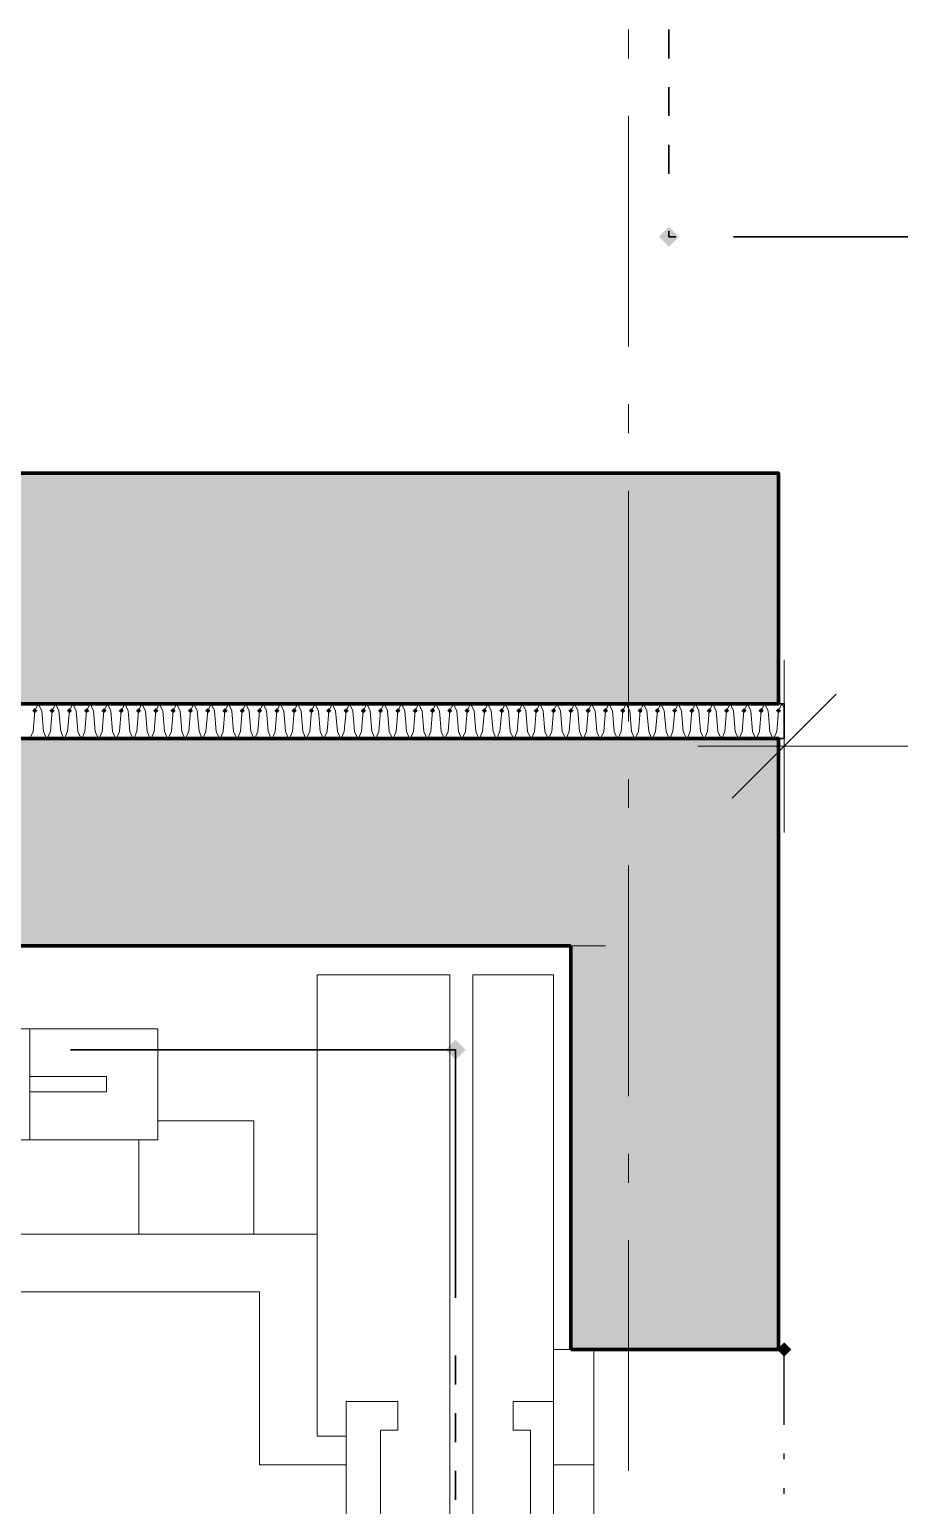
# Model space of a CAD drawing. Header units: millimetres. Extents: x 0 to 594, y 0 to 420.
# Drawn here: x 121.37 to 129.11, y 196.29 to 209.41 of the extents above; entities that cross this region are included whole.
import ezdxf

# ---------------------------------------------------------------- set-up
doc = ezdxf.new("R2010")
doc.units = ezdxf.units.MM
doc.header["$LTSCALE"] = 8
for name, color, linetype in [('PDF_Koty delkove', 7, 'Continuous'), ('PDF_Osy hlavni', 7, 'Continuous'), ('PDF_Pozarni useky', 7, 'Continuous'), ('PDF_Steny obvodove nosne', 7, 'Continuous'), ('PDF_Steny sendvic', 7, 'Continuous'), ('PDF_Steny vnitrni', 7, 'Continuous'), ('PDF_Vytah', 7, 'Continuous')]:
    doc.layers.add(name, color=color, linetype=linetype)

msp = doc.modelspace()

# ---------------------------------------------------------------- linework, layer by layer
at = {"layer": 'PDF_Koty delkove', "lineweight": 18}
for points in [[(128.081, 203.81), (128.081, 203.041), (128.081, 202.273)], [(128.542, 203.503), (127.619, 202.58)], [(128.081, 203.041), (127.312, 203.041)], [(156.063, 203.041), (154.536, 203.041), (153.942, 203.041), (150.711, 203.041), (149.378, 203.041), (144.993, 203.041), (128.081, 203.041)]]:
    msp.add_lwpolyline(points, dxfattribs=at)
at = {"layer": 'PDF_Osy hlavni', "lineweight": 18}
for points in [[(126.697, 209.155), (126.697, 209.411)], [(126.697, 206.593), (126.697, 208.643)], [(126.697, 205.824), (126.697, 206.08)], [(126.697, 203.261), (126.697, 205.311)], [(126.697, 202.493), (126.697, 202.749)], [(126.697, 199.93), (126.697, 201.98)], [(126.697, 199.161), (126.697, 199.418)], [(126.697, 196.599), (126.697, 198.649)]]:
    msp.add_lwpolyline(points, dxfattribs=at)
at = {"layer": 'PDF_Pozarni useky', "lineweight": 35}
for points in [[(127.056, 209.155), (127.056, 209.411)], [(127.056, 208.643), (127.056, 208.899)], [(127.056, 208.13), (127.056, 208.386)], [(127.056, 207.569), (127.056, 207.618)], [(127.118, 207.569), (127.056, 207.569)], [(130.131, 204.03), (130.131, 207.569), (127.63, 207.569)], [(125.159, 198.137), (125.159, 200.343), (121.737, 200.343)], [(125.159, 197.368), (125.159, 197.624)], [(125.159, 196.855), (125.159, 197.112)], [(125.159, 196.343), (125.159, 196.599)]]:
    msp.add_lwpolyline(points, dxfattribs=at)
at = {"layer": 'PDF_Pozarni useky', "lineweight": 35, "transparency": 33554559}
for points in [[(127.056, 207.479), (126.966, 207.569), (127.145, 207.569), (127.056, 207.659)], [(127.145, 207.569), (127.056, 207.479), (127.056, 207.659), (126.966, 207.569)], [(125.159, 200.253), (125.07, 200.343), (125.249, 200.343), (125.159, 200.432)], [(125.249, 200.343), (125.159, 200.253), (125.159, 200.432), (125.07, 200.343)]]:
    msp.add_solid(points, dxfattribs=at)
at = {"layer": 'PDF_Steny obvodove nosne', "lineweight": 70}
msp.add_lwpolyline([(103.43, 203.418), (128.029, 203.418), (128.029, 205.468), (125.006, 205.468), (122.238, 205.468), (101.38, 205.468), (101.38, 204.494), (101.38, 203.418)], dxfattribs=at)
at = {"layer": 'PDF_Steny obvodove nosne', "color": 9, "lineweight": 9, "true_color": 0xc0c0c0, "transparency": 33554559}
msp.add_solid([(128.029, 205.468), (101.38, 205.468), (128.029, 203.418), (101.38, 203.418)], dxfattribs=at)
at = {"layer": 'PDF_Steny sendvic', "lineweight": 35}
msp.add_lwpolyline([(103.43, 182.405), (103.43, 182.2), (125.979, 182.2), (128.029, 182.2), (128.081, 182.2), (128.081, 182.508), (128.029, 182.508), (105.582, 182.508), (103.737, 182.508), (103.737, 203.11), (105.582, 203.11), (128.029, 203.11), (128.081, 203.11), (128.081, 203.418), (128.029, 203.418), (103.43, 203.418), (103.43, 203.213)], dxfattribs=at)
at = {"layer": 'PDF_Steny sendvic', "lineweight": 9}
for points in [[(121.449, 203.418), (121.418, 203.356)], [(121.48, 203.356), (121.449, 203.418)], [(121.603, 203.418), (121.572, 203.356)], [(121.633, 203.356), (121.603, 203.418)], [(121.756, 203.418), (121.726, 203.356)], [(121.787, 203.356), (121.756, 203.418)], [(121.91, 203.418), (121.879, 203.356)], [(121.941, 203.356), (121.91, 203.418)], [(122.064, 203.418), (122.033, 203.356)], [(122.095, 203.356), (122.064, 203.418)], [(122.218, 203.418), (122.187, 203.356)], [(122.248, 203.356), (122.218, 203.418)], [(122.371, 203.418), (122.341, 203.356)], [(122.402, 203.356), (122.371, 203.418)], [(122.525, 203.418), (122.494, 203.356)], [(122.556, 203.356), (122.525, 203.418)], [(122.679, 203.418), (122.648, 203.356)], [(122.71, 203.356), (122.679, 203.418)], [(122.833, 203.418), (122.802, 203.356)], [(122.863, 203.356), (122.833, 203.418)], [(122.986, 203.418), (122.956, 203.356)], [(123.017, 203.356), (122.986, 203.418)], [(123.14, 203.418), (123.109, 203.356)], [(123.171, 203.356), (123.14, 203.418)], [(123.294, 203.418), (123.263, 203.356)], [(123.325, 203.356), (123.294, 203.418)], [(123.448, 203.418), (123.417, 203.356)], [(123.478, 203.356), (123.448, 203.418)], [(123.601, 203.418), (123.571, 203.356)], [(123.632, 203.356), (123.601, 203.418)], [(123.755, 203.418), (123.724, 203.356)], [(123.786, 203.356), (123.755, 203.418)], [(123.909, 203.418), (123.878, 203.356)], [(123.94, 203.356), (123.909, 203.418)], [(124.063, 203.418), (124.032, 203.356)], [(124.093, 203.356), (124.063, 203.418)], [(124.216, 203.418), (124.186, 203.356)], [(124.247, 203.356), (124.216, 203.418)], [(124.37, 203.418), (124.339, 203.356)], [(124.401, 203.356), (124.37, 203.418)], [(124.524, 203.418), (124.493, 203.356)], [(124.555, 203.356), (124.524, 203.418)], [(124.678, 203.418), (124.647, 203.356)], [(124.708, 203.356), (124.678, 203.418)], [(124.831, 203.418), (124.801, 203.356)], [(124.862, 203.356), (124.831, 203.418)], [(124.985, 203.418), (124.954, 203.356)], [(125.016, 203.356), (124.985, 203.418)], [(125.139, 203.418), (125.108, 203.356)], [(125.17, 203.356), (125.139, 203.418)], [(125.293, 203.418), (125.262, 203.356)], [(125.323, 203.356), (125.293, 203.418)], [(125.446, 203.418), (125.416, 203.356)], [(125.477, 203.356), (125.446, 203.418)], [(125.6, 203.418), (125.569, 203.356)], [(125.631, 203.356), (125.6, 203.418)], [(125.754, 203.418), (125.723, 203.356)], [(125.785, 203.356), (125.754, 203.418)], [(125.908, 203.418), (125.877, 203.356)], [(125.938, 203.356), (125.908, 203.418)], [(126.061, 203.418), (126.031, 203.356)], [(126.107, 203.172), (126.092, 203.356), (126.061, 203.418)], [(126.215, 203.418), (126.184, 203.356)], [(126.261, 203.172), (126.246, 203.356), (126.215, 203.418)], [(126.369, 203.418), (126.338, 203.356)], [(126.4, 203.356), (126.369, 203.418)], [(126.523, 203.418), (126.492, 203.356)], [(126.569, 203.172), (126.553, 203.356), (126.523, 203.418)], [(126.676, 203.418), (126.646, 203.356)], [(126.707, 203.356), (126.676, 203.418)], [(126.83, 203.418), (126.799, 203.356)], [(126.861, 203.356), (126.83, 203.418)], [(126.984, 203.418), (126.953, 203.356)], [(127.03, 203.172), (127.015, 203.356), (126.984, 203.418)], [(127.138, 203.418), (127.107, 203.356)], [(127.168, 203.356), (127.138, 203.418)], [(127.291, 203.418), (127.261, 203.356)], [(127.322, 203.356), (127.291, 203.418)], [(127.445, 203.418), (127.414, 203.356)], [(127.476, 203.356), (127.445, 203.418)], [(127.599, 203.418), (127.568, 203.356)], [(127.63, 203.356), (127.599, 203.418)], [(127.753, 203.418), (127.722, 203.356)], [(127.783, 203.356), (127.753, 203.418)], [(127.906, 203.418), (127.876, 203.356)], [(127.937, 203.356), (127.906, 203.418)], [(128.06, 203.418), (128.029, 203.356)], [(128.081, 203.377), (128.06, 203.418)], [(121.403, 203.172), (121.418, 203.356)], [(121.48, 203.356), (121.495, 203.172)], [(121.557, 203.172), (121.572, 203.356)], [(121.633, 203.356), (121.649, 203.172)], [(121.71, 203.172), (121.726, 203.356)], [(121.787, 203.356), (121.802, 203.172)], [(121.864, 203.172), (121.879, 203.356)], [(121.941, 203.356), (121.956, 203.172)], [(122.018, 203.172), (122.033, 203.356)], [(122.095, 203.356), (122.11, 203.172)], [(122.172, 203.172), (122.187, 203.356)], [(122.248, 203.356), (122.264, 203.172)], [(122.325, 203.172), (122.341, 203.356)], [(122.402, 203.356), (122.417, 203.172)], [(122.479, 203.172), (122.494, 203.356)], [(122.556, 203.356), (122.571, 203.172)], [(122.633, 203.172), (122.648, 203.356)], [(122.71, 203.356), (122.725, 203.172)], [(122.787, 203.172), (122.802, 203.356)], [(122.863, 203.356), (122.879, 203.172)], [(122.94, 203.172), (122.956, 203.356)], [(123.017, 203.356), (123.032, 203.172)], [(123.094, 203.172), (123.109, 203.356)], [(123.171, 203.356), (123.186, 203.172)], [(123.248, 203.172), (123.263, 203.356)], [(123.325, 203.356), (123.34, 203.172)], [(123.402, 203.172), (123.417, 203.356)], [(123.478, 203.356), (123.494, 203.172)], [(123.555, 203.172), (123.571, 203.356)], [(123.632, 203.356), (123.647, 203.172)], [(123.709, 203.172), (123.724, 203.356)], [(123.786, 203.356), (123.801, 203.172)], [(123.863, 203.172), (123.878, 203.356)], [(123.94, 203.356), (123.955, 203.172)], [(124.017, 203.172), (124.032, 203.356)], [(124.093, 203.356), (124.109, 203.172)], [(124.17, 203.172), (124.186, 203.356)], [(124.247, 203.356), (124.262, 203.172)], [(124.324, 203.172), (124.339, 203.356)], [(124.401, 203.356), (124.416, 203.172)], [(124.478, 203.172), (124.493, 203.356)], [(124.555, 203.356), (124.57, 203.172)], [(124.632, 203.172), (124.647, 203.356)], [(124.708, 203.356), (124.724, 203.172)], [(124.785, 203.172), (124.801, 203.356)], [(124.862, 203.356), (124.877, 203.172)], [(124.939, 203.172), (124.954, 203.356)], [(125.016, 203.356), (125.031, 203.172)], [(125.093, 203.172), (125.108, 203.356)], [(125.17, 203.356), (125.185, 203.172)], [(125.247, 203.172), (125.262, 203.356)], [(125.323, 203.356), (125.339, 203.172)], [(125.4, 203.172), (125.416, 203.356)], [(125.477, 203.356), (125.492, 203.172)], [(125.554, 203.172), (125.569, 203.356)], [(125.631, 203.356), (125.646, 203.172)], [(125.708, 203.172), (125.723, 203.356)], [(125.785, 203.356), (125.8, 203.172)], [(125.862, 203.172), (125.877, 203.356)], [(125.938, 203.356), (125.954, 203.172)], [(126.015, 203.172), (126.031, 203.356)], [(126.169, 203.172), (126.184, 203.356)], [(126.323, 203.172), (126.338, 203.356)], [(126.4, 203.356), (126.415, 203.172)], [(126.477, 203.172), (126.492, 203.356)], [(126.63, 203.172), (126.646, 203.356)], [(126.707, 203.356), (126.722, 203.172)], [(126.784, 203.172), (126.799, 203.356)], [(126.861, 203.356), (126.876, 203.172)], [(126.938, 203.172), (126.953, 203.356)], [(127.092, 203.172), (127.107, 203.356)], [(127.168, 203.356), (127.184, 203.172)], [(127.245, 203.172), (127.261, 203.356)], [(127.322, 203.356), (127.337, 203.172)], [(127.399, 203.172), (127.414, 203.356)], [(127.476, 203.356), (127.491, 203.172)], [(127.553, 203.172), (127.568, 203.356)], [(127.63, 203.356), (127.645, 203.172)], [(127.707, 203.172), (127.722, 203.356)], [(127.783, 203.356), (127.799, 203.172)], [(127.86, 203.172), (127.876, 203.356)], [(127.937, 203.356), (127.952, 203.172)], [(128.014, 203.172), (128.029, 203.356)], [(121.375, 203.11), (121.403, 203.172)], [(121.403, 203.172), (121.403, 203.172)], [(121.495, 203.172), (121.523, 203.11)], [(121.529, 203.11), (121.557, 203.172)], [(121.557, 203.172), (121.557, 203.172)], [(121.649, 203.172), (121.676, 203.11)], [(121.683, 203.11), (121.71, 203.172)], [(121.71, 203.172), (121.71, 203.172)], [(121.802, 203.172), (121.83, 203.11)], [(121.837, 203.11), (121.864, 203.172)], [(121.864, 203.172), (121.864, 203.172)], [(121.956, 203.172), (121.984, 203.11)], [(121.99, 203.11), (122.018, 203.172)], [(122.018, 203.172), (122.018, 203.172)], [(122.11, 203.172), (122.138, 203.11)], [(122.144, 203.11), (122.172, 203.172)], [(122.172, 203.172), (122.172, 203.172)], [(122.264, 203.172), (122.291, 203.11)], [(122.298, 203.11), (122.325, 203.172)], [(122.325, 203.172), (122.325, 203.172)], [(122.417, 203.172), (122.445, 203.11)], [(122.452, 203.11), (122.479, 203.172)], [(122.479, 203.172), (122.479, 203.172)], [(122.571, 203.172), (122.599, 203.11)], [(122.605, 203.11), (122.633, 203.172)], [(122.633, 203.172), (122.633, 203.172)], [(122.725, 203.172), (122.753, 203.11)], [(122.759, 203.11), (122.787, 203.172)], [(122.787, 203.172), (122.787, 203.172)], [(122.879, 203.172), (122.906, 203.11)], [(122.913, 203.11), (122.94, 203.172)], [(122.94, 203.172), (122.94, 203.172)], [(123.032, 203.172), (123.06, 203.11)], [(123.067, 203.11), (123.094, 203.172)], [(123.094, 203.172), (123.094, 203.172)], [(123.186, 203.172), (123.214, 203.11)], [(123.22, 203.11), (123.248, 203.172)], [(123.248, 203.172), (123.248, 203.172)], [(123.34, 203.172), (123.368, 203.11)], [(123.374, 203.11), (123.402, 203.172)], [(123.402, 203.172), (123.402, 203.172)], [(123.494, 203.172), (123.521, 203.11)], [(123.528, 203.11), (123.555, 203.172)], [(123.555, 203.172), (123.555, 203.172)], [(123.647, 203.172), (123.675, 203.11)], [(123.682, 203.11), (123.709, 203.172)], [(123.709, 203.172), (123.709, 203.172)], [(123.801, 203.172), (123.829, 203.11)], [(123.835, 203.11), (123.863, 203.172)], [(123.863, 203.172), (123.863, 203.172)], [(123.955, 203.172), (123.983, 203.11)], [(123.989, 203.11), (124.017, 203.172)], [(124.017, 203.172), (124.017, 203.172)], [(124.109, 203.172), (124.136, 203.11)], [(124.143, 203.11), (124.17, 203.172)], [(124.17, 203.172), (124.17, 203.172)], [(124.262, 203.172), (124.29, 203.11)], [(124.297, 203.11), (124.324, 203.172)], [(124.324, 203.172), (124.324, 203.172)], [(124.416, 203.172), (124.444, 203.11)], [(124.45, 203.11), (124.478, 203.172)], [(124.478, 203.172), (124.478, 203.172)], [(124.57, 203.172), (124.598, 203.11)], [(124.604, 203.11), (124.632, 203.172)], [(124.632, 203.172), (124.632, 203.172)], [(124.724, 203.172), (124.751, 203.11)], [(124.758, 203.11), (124.785, 203.172)], [(124.785, 203.172), (124.785, 203.172)], [(124.877, 203.172), (124.905, 203.11)], [(124.912, 203.11), (124.939, 203.172)], [(124.939, 203.172), (124.939, 203.172)], [(125.031, 203.172), (125.059, 203.11)], [(125.065, 203.11), (125.093, 203.172)], [(125.093, 203.172), (125.093, 203.172)], [(125.185, 203.172), (125.213, 203.11)], [(125.219, 203.11), (125.247, 203.172)], [(125.247, 203.172), (125.247, 203.172)], [(125.339, 203.172), (125.366, 203.11)], [(125.373, 203.11), (125.4, 203.172)], [(125.4, 203.172), (125.4, 203.172)], [(125.492, 203.172), (125.52, 203.11)], [(125.527, 203.11), (125.554, 203.172)], [(125.554, 203.172), (125.554, 203.172)], [(125.646, 203.172), (125.674, 203.11)], [(125.68, 203.11), (125.708, 203.172)], [(125.708, 203.172), (125.708, 203.172)], [(125.8, 203.172), (125.828, 203.11)], [(125.834, 203.11), (125.862, 203.172)], [(125.862, 203.172), (125.862, 203.172)], [(125.954, 203.172), (125.981, 203.11)], [(125.988, 203.11), (126.015, 203.172)], [(126.015, 203.172), (126.015, 203.172)], [(126.107, 203.172), (126.135, 203.11)], [(126.142, 203.11), (126.169, 203.172)], [(126.169, 203.172), (126.169, 203.172)], [(126.261, 203.172), (126.289, 203.11)], [(126.295, 203.11), (126.323, 203.172)], [(126.323, 203.172), (126.323, 203.172)], [(126.415, 203.172), (126.443, 203.11)], [(126.449, 203.11), (126.477, 203.172)], [(126.477, 203.172), (126.477, 203.172)], [(126.569, 203.172), (126.596, 203.11)], [(126.603, 203.11), (126.63, 203.172)], [(126.63, 203.172), (126.63, 203.172)], [(126.722, 203.172), (126.75, 203.11)], [(126.757, 203.11), (126.784, 203.172)], [(126.784, 203.172), (126.784, 203.172)], [(126.876, 203.172), (126.904, 203.11)], [(126.91, 203.11), (126.938, 203.172)], [(126.938, 203.172), (126.938, 203.172)], [(127.03, 203.172), (127.058, 203.11)], [(127.064, 203.11), (127.092, 203.172)], [(127.092, 203.172), (127.092, 203.172)], [(127.184, 203.172), (127.211, 203.11)], [(127.218, 203.11), (127.245, 203.172)], [(127.245, 203.172), (127.245, 203.172)], [(127.337, 203.172), (127.365, 203.11)], [(127.372, 203.11), (127.399, 203.172)], [(127.399, 203.172), (127.399, 203.172)], [(127.491, 203.172), (127.519, 203.11)], [(127.525, 203.11), (127.553, 203.172)], [(127.553, 203.172), (127.553, 203.172)], [(127.645, 203.172), (127.673, 203.11)], [(127.679, 203.11), (127.707, 203.172)], [(127.707, 203.172), (127.707, 203.172)], [(127.799, 203.172), (127.826, 203.11)], [(127.833, 203.11), (127.86, 203.172)], [(127.86, 203.172), (127.86, 203.172)], [(127.952, 203.172), (127.98, 203.11)], [(127.987, 203.11), (128.014, 203.172)], [(128.014, 203.172), (128.014, 203.172)]]:
    msp.add_lwpolyline(points, dxfattribs=at)
at = {"layer": 'PDF_Steny sendvic', "lineweight": 25}
for points in [[(128.081, 197.009), (128.081, 197.678)], [(128.081, 196.702), (128.081, 196.753)], [(128.081, 196.394), (128.081, 196.445)]]:
    msp.add_lwpolyline(points, dxfattribs=at)
at = {"layer": 'PDF_Steny sendvic', "lineweight": 9, "transparency": 33554559}
for points in [[(121.418, 203.333), (121.395, 203.356), (121.441, 203.356), (121.418, 203.379)], [(121.572, 203.333), (121.549, 203.356), (121.595, 203.356), (121.572, 203.379)], [(121.726, 203.333), (121.703, 203.356), (121.749, 203.356), (121.726, 203.379)], [(121.879, 203.333), (121.856, 203.356), (121.903, 203.356), (121.879, 203.379)], [(122.033, 203.333), (122.01, 203.356), (122.056, 203.356), (122.033, 203.379)], [(122.187, 203.333), (122.164, 203.356), (122.21, 203.356), (122.187, 203.379)], [(122.341, 203.333), (122.318, 203.356), (122.364, 203.356), (122.341, 203.379)], [(122.494, 203.333), (122.471, 203.356), (122.518, 203.356), (122.494, 203.379)], [(122.648, 203.333), (122.625, 203.356), (122.671, 203.356), (122.648, 203.379)], [(122.802, 203.333), (122.779, 203.356), (122.825, 203.356), (122.802, 203.379)], [(122.956, 203.333), (122.933, 203.356), (122.979, 203.356), (122.956, 203.379)], [(123.109, 203.333), (123.086, 203.356), (123.133, 203.356), (123.109, 203.379)], [(123.263, 203.333), (123.24, 203.356), (123.286, 203.356), (123.263, 203.379)], [(123.417, 203.333), (123.394, 203.356), (123.44, 203.356), (123.417, 203.379)], [(123.571, 203.333), (123.548, 203.356), (123.594, 203.356), (123.571, 203.379)], [(123.724, 203.333), (123.701, 203.356), (123.748, 203.356), (123.724, 203.379)], [(123.878, 203.333), (123.855, 203.356), (123.901, 203.356), (123.878, 203.379)], [(124.032, 203.333), (124.009, 203.356), (124.055, 203.356), (124.032, 203.379)], [(124.186, 203.333), (124.163, 203.356), (124.209, 203.356), (124.186, 203.379)], [(124.339, 203.333), (124.316, 203.356), (124.363, 203.356), (124.339, 203.379)], [(124.493, 203.333), (124.47, 203.356), (124.516, 203.356), (124.493, 203.379)], [(124.647, 203.333), (124.624, 203.356), (124.67, 203.356), (124.647, 203.379)], [(124.801, 203.333), (124.778, 203.356), (124.824, 203.356), (124.801, 203.379)], [(124.954, 203.333), (124.931, 203.356), (124.978, 203.356), (124.954, 203.379)], [(125.108, 203.333), (125.085, 203.356), (125.131, 203.356), (125.108, 203.379)], [(125.262, 203.333), (125.239, 203.356), (125.285, 203.356), (125.262, 203.379)], [(125.416, 203.333), (125.393, 203.356), (125.439, 203.356), (125.416, 203.379)], [(125.569, 203.333), (125.546, 203.356), (125.593, 203.356), (125.569, 203.379)], [(125.723, 203.333), (125.7, 203.356), (125.746, 203.356), (125.723, 203.379)], [(125.877, 203.333), (125.854, 203.356), (125.9, 203.356), (125.877, 203.379)], [(126.031, 203.333), (126.008, 203.356), (126.054, 203.356), (126.031, 203.379)], [(126.184, 203.333), (126.161, 203.356), (126.208, 203.356), (126.184, 203.379)], [(126.338, 203.333), (126.315, 203.356), (126.361, 203.356), (126.338, 203.379)], [(126.492, 203.333), (126.469, 203.356), (126.515, 203.356), (126.492, 203.379)], [(126.646, 203.333), (126.623, 203.356), (126.669, 203.356), (126.646, 203.379)], [(126.799, 203.333), (126.776, 203.356), (126.823, 203.356), (126.799, 203.379)], [(126.953, 203.333), (126.93, 203.356), (126.976, 203.356), (126.953, 203.379)], [(127.107, 203.333), (127.084, 203.356), (127.13, 203.356), (127.107, 203.379)], [(127.261, 203.333), (127.238, 203.356), (127.284, 203.356), (127.261, 203.379)], [(127.414, 203.333), (127.391, 203.356), (127.438, 203.356), (127.414, 203.379)], [(127.568, 203.333), (127.545, 203.356), (127.591, 203.356), (127.568, 203.379)], [(127.722, 203.333), (127.699, 203.356), (127.745, 203.356), (127.722, 203.379)], [(127.876, 203.333), (127.853, 203.356), (127.899, 203.356), (127.876, 203.379)], [(128.029, 203.333), (128.006, 203.356), (128.052, 203.356), (128.029, 203.379)]]:
    msp.add_solid(points, dxfattribs=at)
at = {"layer": 'PDF_Steny sendvic', "lineweight": 25, "transparency": 33554559}
msp.add_solid([(128.081, 197.614), (128.017, 197.678), (128.145, 197.678), (128.081, 197.742)], dxfattribs=at)
at = {"layer": 'PDF_Steny vnitrni', "lineweight": 70}
for points in [[(128.029, 201.265), (128.029, 203.11), (105.582, 203.11)], [(105.582, 201.265), (126.184, 201.265)], [(126.184, 201.265), (126.184, 197.678)], [(128.029, 197.678), (128.029, 201.265)], [(128.029, 197.678), (126.184, 197.678)]]:
    msp.add_lwpolyline(points, dxfattribs=at)
at = {"layer": 'PDF_Steny vnitrni', "color": 9, "lineweight": 9, "true_color": 0xc0c0c0, "transparency": 33554559}
for points in [[(128.029, 203.11), (105.582, 203.11), (128.029, 201.265), (105.582, 201.265)], [(128.029, 197.678), (128.029, 201.265), (126.184, 197.678), (126.184, 201.265)]]:
    msp.add_solid(points, dxfattribs=at)
at = {"layer": 'PDF_Vytah', "lineweight": 9}
for points in [[(126.184, 200.753), (126.184, 201.265), (126.492, 201.265)], [(123.929, 187.838), (125.108, 187.838), (125.108, 188.453), (125.108, 201.009), (123.929, 201.009), (123.929, 198.703)], [(126.031, 197.216), (126.031, 201.009), (125.313, 201.009), (125.313, 187.428)], [(113.402, 199.543), (113.402, 200.528), (118.925, 200.528), (113.402, 200.528), (113.402, 199.543), (122.513, 199.543), (122.513, 200.528), (121.203, 200.528), (122.513, 200.528), (122.513, 199.543)], [(121.374, 200.528), (121.374, 199.968), (122.057, 199.968), (122.057, 200.104), (121.374, 200.104), (121.374, 199.543)], [(121.374, 199.968), (121.374, 200.528)], [(121.374, 199.968), (122.057, 199.968), (122.057, 200.104)], [(121.374, 199.543), (121.374, 200.104), (122.057, 200.104)], [(122.513, 199.712), (123.367, 199.712), (123.367, 198.703)], [(122.513, 199.712), (123.367, 199.712), (123.367, 198.703)], [(122.513, 199.543), (113.402, 199.543)], [(122.342, 199.543), (122.342, 198.703)], [(122.342, 199.543), (122.342, 198.703)], [(109.067, 198.19), (123.417, 198.19), (123.417, 196.653), (124.186, 196.653), (124.186, 196.909), (123.929, 196.909), (123.929, 198.703), (108.555, 198.703)], [(126.389, 197.678), (126.031, 197.678)], [(126.389, 196.653), (126.389, 197.678)], [(126.031, 196.653), (126.031, 196.909)], [(125.672, 188.453), (126.389, 188.453), (126.389, 196.653), (126.031, 196.653)]]:
    msp.add_lwpolyline(points, dxfattribs=at)
for points in [[(124.186, 197.216), (124.186, 192.553), (124.647, 192.553), (124.647, 192.809), (124.493, 192.809), (124.493, 196.96), (124.647, 196.96), (124.647, 197.216)], [(126.031, 197.216), (126.031, 192.553), (125.672, 192.553), (125.672, 192.809), (125.826, 192.809), (125.826, 196.96), (125.672, 196.96), (125.672, 197.216)]]:
    msp.add_lwpolyline(points, close=True, dxfattribs=at)

doc.saveas('drawing.dxf')
